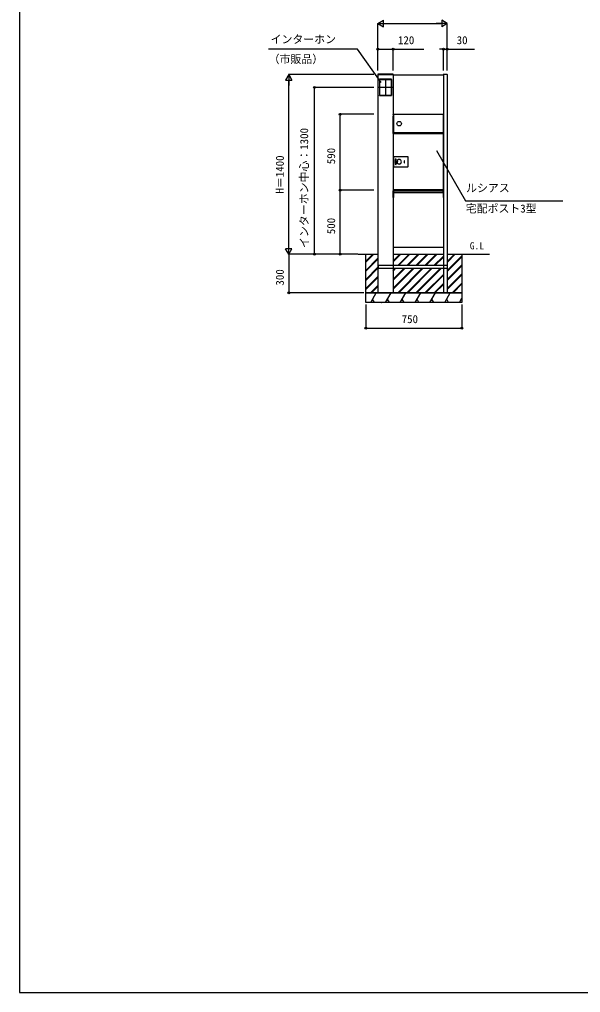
# Model space of a CAD drawing. Units: millimetres, scale not verified. Extents: x -4375 to 4375, y -6498 to 6471.
# Drawn here: x -4375 to 0, y -6498 to 1080 of the extents above; entities that cross this region are included whole.
import ezdxf
from ezdxf.enums import TextEntityAlignment as Align

# ---------------------------------------------------------------- set-up
doc = ezdxf.new("R2010")
doc.units = ezdxf.units.MM
doc.header["$LTSCALE"] = 30
for name, color, linetype in [('0-1_USER1', 3, 'Continuous'), ('0-2_YKK_A1', 4, 'Continuous'), ('0-3_YKK_D', 6, 'Continuous'), ('0-4_YKK_ZWAK', 7, 'Continuous')]:
    doc.layers.add(name, color=color, linetype=linetype)
doc.styles.add('ＭＳ ゴシック', font='')
doc.styles.get('ＭＳ ゴシック').set_extended_font_data('MS Gothic')

msp = doc.modelspace()

# ---------------------------------------------------------------- linework, layer by layer
at = {"layer": '0-2_YKK_A1'}
for p, q in [((-1460.5, 651.6), (-1580.5, 651.6)), ((-1580.5, 651.6), (-1580.5, -1048.4)), ((-1580, 651.6), (-1461, 651.6)), ((-1461.06, 653.6), (-1579.94, 653.6)), ((-1567.75, 614.29), (-1473.25, 614.29)), ((-1567.7, 613.09), (-1567.7, 490.09)), ((-1520.5, 615.59), (-1520.5, 487.59)), ((-1473.3, 613.09), (-1473.3, 490.09)), ((-1461, 651.6), (-1460, 651.6)), ((-1460.5, 651.6), (-1460.5, -1048.4)), ((-1460.5, 649.1), (-1069.5, 649.1)), ((-1460, 651.6), (-1460.07, 652.66)), ((-1070, 651.6), (-1069.94, 652.66)), ((-1069, 651.6), (-1070, 651.6)), ((-1039.5, 651.6), (-1069.5, 651.6)), ((-1069.5, 651.6), (-1069.5, -1048.4)), ((-1040, 651.6), (-1069, 651.6)), ((-1068.94, 653.6), (-1040.06, 653.6)), ((-1039.5, 651.6), (-1039.5, -1048.4)), ((-1465.3, 551.59), (-1575.7, 551.59)), ((-1567.75, 488.89), (-1473.25, 488.89)), ((-1460.5, 342.1), (-1069.5, 342.1)), ((-1460, 340.8), (-1460, 341.6)), ((-1459.99, 340.8), (-1460, 340.8)), ((-1460, 340), (-1460, 340.7)), ((-1460, 340), (-1460, 328.5)), ((-1459.5, 340.5), (-1459.41, 340.5)), ((-1459.41, 340.6), (-1459.41, 197.6)), ((-1458.61, 340.6), (-1459.41, 340.6)), ((-1459, 341.5), (-1459.2, 341.5)), ((-1459, 340.7), (-1459.2, 340.7)), ((-1459.2, 340.6), (-1459.2, 340.7)), ((-1459, 340.7), (-1459, 340.6)), ((-1458.61, 340.8), (-1458.61, 341.6)), ((-1458.61, 340.8), (-1458.61, 340.6)), ((-1070.8, 340.8), (-1070.8, 341.6)), ((-1070.5, 341.6), (-1070.8, 341.6)), ((-1070.8, 340.8), (-1070.8, 340.6)), ((-1070.5, 340.8), (-1070.8, 340.8)), ((-1070, 340.6), (-1070.8, 340.6)), ((-1070.5, 341.6), (-1070, 341.6)), ((-1070, 340.8), (-1070.5, 340.8)), ((-1070.01, 340.8), (-1070, 340.7)), ((-1070, 341.6), (-1070, 340.8)), ((-1070, 340.7), (-1070, 340.6)), ((-1460, 196.6), (-1460, 197.4)), ((-1460, 197.4), (-1459.2, 197.4)), ((-1459.2, 196.6), (-1460, 196.6)), ((-1459.5, 190.8), (-1460, 190.8)), ((-1459.2, 190.6), (-1460, 190.6)), ((-1460, 190.6), (-1460, -246.3)), ((-1459.5, 191.6), (-1459.2, 191.6)), ((-1459.5, 190.8), (-1459.2, 190.8)), ((-1458.61, 197.6), (-1459.41, 197.6)), ((-1459.2, 197.6), (-1459.2, 191.6)), ((-1459.2, 191.6), (-1070.8, 191.6)), ((-1459.2, 190.8), (-1459.2, 191.6)), ((-1459.2, 190.8), (-1459.2, 190.6)), ((-1458.61, 197.4), (-1458.61, 197.6)), ((-1458.61, 197.4), (-1458.61, 196.6)), ((-1070.8, 196.6), (-1458.61, 196.6)), ((-1454.3, 191.6), (-1454.3, 196.6)), ((-1079.2, 196.6), (-1079.2, 191.6)), ((-1070.8, 197.4), (-1070.8, 197.6)), ((-1070.8, 197.4), (-1070.8, 196.6)), ((-1070.5, 197.4), (-1070.8, 197.4)), ((-1070.5, 196.6), (-1070.8, 196.6)), ((-1070.8, 196.6), (-1070.8, 191.6)), ((-1070.8, 190.8), (-1070.8, 191.6)), ((-1070.5, 191.6), (-1070.8, 191.6)), ((-1070.8, 190.8), (-1070.8, 190.6)), ((-1070.5, 190.8), (-1070.8, 190.8)), ((-1070, 190.6), (-1070.8, 190.6)), ((-1070.5, 197.4), (-1070, 197.4)), ((-1070.5, 191.6), (-1070, 191.6)), ((-1070, 190.8), (-1070.5, 190.8)), ((-1070, 191.6), (-1070, 190.8)), ((-1457, -67.81), (-1457, 12.21)), ((-1455.01, 14.2), (-1347.99, 14.2)), ((-1346, 12.21), (-1346, -67.81)), ((-1347.99, -69.8), (-1455.01, -69.8)), ((-1439.02, -6.6), (-1445.81, -8.3)), ((-1445.81, -47.3), (-1439.02, -49)), ((-1445.21, -10.72), (-1441.24, -9.73)), ((-1441.24, -45.87), (-1445.21, -44.88)), ((-1414.99, -45.29), (-1414.5, -45.3)), ((-1376.5, -20.05), (-1376.5, -35.55)), ((-1371.5, -27.8), (-1376.5, -27.8)), ((-1372, -19.55), (-1376, -19.55)), ((-1376, -36.05), (-1372, -36.05)), ((-1371.5, -35.55), (-1371.5, -20.05)), ((-1460.5, -253.4), (-1069.5, -253.4)), ((-1459.2, -246.3), (-1460, -246.3)), ((-1459.5, -247.3), (-1460, -247.3)), ((-1459.5, -246.5), (-1459.2, -246.5)), ((-1459.5, -247.3), (-1459.2, -247.3)), ((-1459.2, -246.5), (-1459.2, -246.3)), ((-1459.2, -246.5), (-1459.2, -247.3)), ((-1070.8, -247.3), (-1459.2, -247.3)), ((-1459.2, -247.3), (-1459.2, -248.4)), ((-1459.2, -248.4), (-1458.4, -248.4)), ((-1071.5, -253.9), (-1458.5, -253.9)), ((-1458.5, -268.9), (-1458.5, -253.9)), ((-1071.5, -268.9), (-1458.5, -268.9)), ((-1458.4, -248.4), (-1448.9, -248.4)), ((-1448.3, -248.4), (-1448.9, -248.4)), ((-1448.4, -247.9), (-1448.4, -247.3)), ((-1448.3, -247.6), (-1448.4, -247.6)), ((-1448.3, -247.6), (-1448.3, -247.3)), ((-1448.3, -248.4), (-1448.3, -247.6)), ((-1079.2, -248.4), (-1448.3, -248.4)), ((-1079.2, -247.3), (-1079.2, -247.6)), ((-1079.2, -247.6), (-1079.2, -248.4)), ((-1079.1, -247.6), (-1079.2, -247.6)), ((-1078.6, -248.4), (-1079.2, -248.4)), ((-1079.1, -247.9), (-1079.1, -247.3)), ((-1071.6, -248.4), (-1078.6, -248.4)), ((-1071.5, -268.9), (-1071.5, -253.9)), ((-1070.8, -246.5), (-1070.8, -246.3)), ((-1070.8, -246.5), (-1070.8, -247.3)), ((-1070.5, -246.5), (-1070.8, -246.5)), ((-1070.5, -247.3), (-1070.8, -247.3)), ((-1070.5, -246.5), (-1070, -246.5)), ((-1070, -247.3), (-1070.5, -247.3)), ((-1070, -246.5), (-1070, -247.3)), ((-1735, -748.4), (-1580.5, -748.4)), ((-1675, -803.15), (-1620.25, -748.4)), ((-1675, -806.78), (-1616.62, -748.4)), ((-1675, -810.4), (-1613, -748.4)), ((-1460.5, -693.4), (-1069.5, -693.4)), ((-1460.5, -800.79), (-1408.12, -748.4)), ((-1460.5, -804.41), (-1404.49, -748.4)), ((-1460.5, -808.04), (-1400.87, -748.4)), ((-1460.5, -748.4), (-1069.5, -748.4)), ((-1425.9, -836.9), (-1337.4, -748.4)), ((-1422.28, -836.9), (-1333.78, -748.4)), ((-1418.65, -836.9), (-1330.15, -748.4)), ((-1355.19, -836.9), (-1266.69, -748.4)), ((-1351.57, -836.9), (-1263.07, -748.4)), ((-1347.94, -836.9), (-1259.44, -748.4)), ((-1284.48, -836.9), (-1195.98, -748.4)), ((-1280.86, -836.9), (-1192.36, -748.4)), ((-1277.23, -836.9), (-1188.73, -748.4)), ((-1213.77, -836.9), (-1125.27, -748.4)), ((-1210.15, -836.9), (-1121.65, -748.4)), ((-1206.52, -836.9), (-1118.02, -748.4)), ((-1039.5, -748.4), (-709.03, -748.4)), ((-1039.5, -804.05), (-983.85, -748.4)), ((-1039.5, -807.67), (-980.23, -748.4)), ((-1039.5, -811.3), (-976.6, -748.4)), ((-1675, -873.86), (-1580.5, -779.36)), ((-1675, -877.49), (-1580.5, -782.99)), ((-1675, -881.11), (-1580.5, -786.61)), ((-1143.06, -836.9), (-1069.5, -763.34)), ((-1139.44, -836.9), (-1069.5, -766.96)), ((-1135.81, -836.9), (-1069.5, -770.59)), ((-1039.5, -874.76), (-925, -760.26)), ((-1039.5, -878.39), (-925, -763.88)), ((-1039.5, -882.01), (-925, -767.51)), ((-1039.5, -945.47), (-925, -830.97)), ((-1675, -944.57), (-1580.5, -850.07)), ((-1675, -948.2), (-1580.5, -853.7)), ((-1675, -951.82), (-1580.5, -857.32)), ((-1040.7, -836.9), (-1578.7, -836.9)), ((-1578.7, -836.9), (-1578.7, -859.9)), ((-1040.7, -859.9), (-1578.7, -859.9)), ((-1460.5, -871.5), (-1448.9, -859.9)), ((-1460.5, -942.21), (-1378.19, -859.9)), ((-1460.5, -1012.92), (-1307.48, -859.9)), ((-1460.5, -875.12), (-1445.28, -859.9)), ((-1460.5, -945.83), (-1374.57, -859.9)), ((-1460.5, -1016.54), (-1303.86, -859.9)), ((-1460.5, -878.75), (-1441.65, -859.9)), ((-1460.5, -949.46), (-1370.94, -859.9)), ((-1460.5, -1020.17), (-1300.23, -859.9)), ((-1425.27, -1048.4), (-1236.77, -859.9)), ((-1421.65, -1048.4), (-1233.15, -859.9)), ((-1418.02, -1048.4), (-1229.52, -859.9)), ((-1354.56, -1048.4), (-1166.06, -859.9)), ((-1350.94, -1048.4), (-1162.44, -859.9)), ((-1347.31, -1048.4), (-1158.81, -859.9)), ((-1283.85, -1048.4), (-1095.35, -859.9)), ((-1280.23, -1048.4), (-1091.73, -859.9)), ((-1276.6, -1048.4), (-1088.1, -859.9)), ((-1213.14, -1048.4), (-1069.5, -904.76)), ((-1209.52, -1048.4), (-1069.5, -908.39)), ((-1072.35, -836.9), (-1069.5, -834.05)), ((-1040.7, -836.9), (-1040.7, -859.9)), ((-1039.5, -949.1), (-925, -834.6)), ((-1039.5, -952.72), (-925, -838.22)), ((-1039.5, -1016.18), (-925, -901.68)), ((-1039.5, -1019.81), (-925, -905.31)), ((-1039.5, -1023.43), (-925, -908.93)), ((-1675, -1015.28), (-1580.5, -920.79)), ((-1675, -1018.91), (-1580.5, -924.41)), ((-1675, -1022.53), (-1580.5, -928.04)), ((-1205.89, -1048.4), (-1069.5, -912.01)), ((-1142.43, -1048.4), (-1069.5, -975.47)), ((-1138.8, -1048.4), (-1069.5, -979.1)), ((-1135.18, -1048.4), (-1069.5, -982.72)), ((-1001.01, -1048.4), (-925, -972.39)), ((-997.38, -1048.4), (-925, -976.02)), ((-993.76, -1048.4), (-925, -979.64)), ((-1637.4, -1048.4), (-1580.5, -991.5)), ((-1636.38, -1123.4), (-1593.08, -1048.4)), ((-1633.78, -1048.4), (-1580.5, -995.12)), ((-1630.15, -1048.4), (-1580.5, -998.75)), ((-1593.94, -1048.4), (-1593.51, -1049.15)), ((-1460.5, -1048.4), (-1580.5, -1048.4)), ((-1520.91, -1123.4), (-1477.61, -1048.4)), ((-1478.47, -1048.4), (-1478.04, -1049.15)), ((-1405.44, -1123.4), (-1362.14, -1048.4)), ((-1363, -1048.4), (-1362.57, -1049.15)), ((-1289.97, -1123.4), (-1246.67, -1048.4)), ((-1247.53, -1048.4), (-1247.1, -1049.15)), ((-1174.5, -1123.4), (-1131.2, -1048.4)), ((-1132.06, -1048.4), (-1131.63, -1049.15)), ((-1071.72, -1048.4), (-1069.5, -1046.18)), ((-1039.5, -1048.4), (-1069.5, -1048.4)), ((-1059.03, -1123.4), (-1015.73, -1048.4)), ((-1016.59, -1048.4), (-1016.16, -1049.15)), ((-930.3, -1048.4), (-925, -1043.1)), ((-926.67, -1048.4), (-925, -1046.73)), ((-1666.24, -1123.17), (-1666.11, -1123.4)), ((-1606.24, -1123.17), (-1621.24, -1097.19)), ((-1550.77, -1123.17), (-1550.64, -1123.4)), ((-1490.77, -1123.17), (-1505.77, -1097.19)), ((-1435.3, -1123.17), (-1435.17, -1123.4)), ((-1375.3, -1123.17), (-1390.3, -1097.19)), ((-1319.83, -1123.17), (-1319.7, -1123.4)), ((-1259.83, -1123.17), (-1274.83, -1097.19)), ((-1204.36, -1123.17), (-1204.23, -1123.4)), ((-1144.36, -1123.17), (-1159.36, -1097.19)), ((-1088.89, -1123.17), (-1088.76, -1123.4)), ((-1028.89, -1123.17), (-1043.89, -1097.19)), ((-973.42, -1123.17), (-973.29, -1123.4)), ((-943.56, -1123.4), (-925, -1091.26)), ((-925, -1103.12), (-928.42, -1097.19))]:
    msp.add_line(p, q, dxfattribs=at)
for points in [[(-1580.94, 652.66), (-1581, 651.6), (-1580, 651.6)], [(-1568, 613.09), (-1566.5, 613.09), (-1566.5, 490.09), (-1568, 490.09)], [(-1567.75, 614.6), (-1567.75, 613.09), (-1473.25, 613.09), (-1473.25, 614.6)], [(-1473, 613.09), (-1474.5, 613.09), (-1474.5, 490.09), (-1473, 490.09)], [(-1039.07, 652.66), (-1039, 651.6), (-1040, 651.6)], [(-1567.75, 488.59), (-1567.75, 490.09), (-1473.25, 490.09), (-1473.25, 488.59)], [(-1460, 341.6), (-1459, 341.6), (-1458.61, 341.6), (-1070.8, 341.6)], [(-1459.41, 326.5), (-1460, 326.5), (-1460, 328.5)], [(-1459.41, 197.6), (-1460, 197.6), (-1460, 326.5)], [(-1458.61, 341.5), (-1459, 341.5), (-1459, 340.7)], [(-1070, 340.6), (-1070, 197.6), (-1070.8, 197.6)], [(-1460, 190.8), (-1460, 191.6), (-1459.5, 191.6)], [(-1070, 190.6), (-1070, -246.3), (-1070.8, -246.3)], [(-1070, 197.4), (-1070, 196.6), (-1070.5, 196.6)], [(-1420.33, -44.08), (-1418.32, -44.84), (-1414.98, -45.26)], [(-1414.98, -10.34), (-1418.32, -10.76), (-1420.22, -11.48)], [(-1460, -247.3), (-1460, -246.5), (-1459.5, -246.5)], [(-1070.8, -247.3), (-1070.8, -248.4), (-1071.6, -248.4)], [(-1039.5, -748.4), (-925, -748.4), (-925, -1048.4), (-1675, -1048.4), (-1675, -748.4), (-1580.5, -748.4)]]:
    msp.add_lwpolyline(points, dxfattribs=at)
for points in [[(-1568, 488.59), (-1473, 488.59), (-1473, 614.59), (-1568, 614.59)], [(-1460.5, -305.4), (-1460.5, -253.4), (-1458.5, -253.4), (-1458.5, -305.4)], [(-1069.5, -305.4), (-1069.5, -253.4), (-1071.5, -253.4), (-1071.5, -305.4)], [(-1675, -1048.4), (-925, -1048.4), (-925, -1123.4), (-1675, -1123.4)]]:
    msp.add_lwpolyline(points, close=True, dxfattribs=at)
msp.add_circle((-1414.5, 269.1), 17.5, dxfattribs=at)
for centre, radius, start, end in [((-1579.94, 652.6), 1, 90, 176.5), ((-1461.06, 652.6), 1, 3.5, 90), ((-1068.94, 652.6), 1, 90, 176.5), ((-1040.06, 652.6), 1, 3.5, 90), ((-1459.2, 340.7), 0.8, 90, 180), ((-1459.5, 340), 0.5, 90, 180), ((-1458, 328.5), 2, 180, 224.99409), ((-1455.01, 12.21), 1.99, 89.92772, 180.07228), ((-1347.99, 12.21), 1.99, 359.92772, 90.07228), ((-1455.01, -67.81), 1.99, 179.92772, 270.07228), ((-1445.51, -9.51), 1.25, 104, 180), ((-1445.51, -9.51), 1.25, 180, 284), ((-1445.51, -46.09), 1.25, 76, 180), ((-1445.51, -46.09), 1.25, 180, 256), ((-1414.5, -27.8), 31.75, 146.31167, 180), ((-1414.5, -27.8), 31.75, 180, 213.68833), ((-1414.5, -27.8), 29.25, 141.02124, 180), ((-1414.5, -27.8), 29.25, 180, 218.97876), ((-1441.17, -10.02), 0.3, 326.31167, 104), ((-1441.17, -45.58), 0.3, 256, 33.68833), ((-1438.6, -8.3), 1.75, 0, 104), ((-1438.6, -47.3), 1.75, 256, 0), ((-1438.6, -8.3), 1.75, 321.02124, 0), ((-1438.6, -47.3), 1.75, 0, 38.97876), ((-1414.5, -27.8), 17.65, 0, 180), ((-1414.5, -27.8), 17.65, 180, 0), ((-1414.5, -27.8), 17.5, 90, 255.45427), ((-1414.48, -27.8), 17.3, 91.877, 268.123), ((-1426.5, -27.8), 1.75, 90, 270), ((-1426.5, -27.8), 1.75, 270, 90), ((-1414.5, -27.8), 17.5, 270, 90), ((-1376, -20.05), 0.5, 90, 180), ((-1376, -35.55), 0.5, 180, 270), ((-1372, -20.05), 0.5, 0, 90), ((-1372, -35.55), 0.5, 270, 0), ((-1347.99, -67.81), 1.99, 269.92772, 0.07228), ((-1448.9, -247.9), 0.5, 270, 0), ((-1078.6, -247.9), 0.5, 180, 270)]:
    msp.add_arc(centre, radius, start, end, dxfattribs=at)
at = {"layer": '0-3_YKK_D'}
for p, q in [((-1580.5, 1049.1), (-1537.2, 1074.1)), ((-1537.2, 1024.1), (-1537.2, 1074.1)), ((-1039.5, 1049.1), (-1082.8, 1074.1)), ((-1082.8, 1074.1), (-1082.8, 1024.1)), ((-1580.5, 682.6), (-1580.5, 1050.1)), ((-1580.5, 1049.1), (-1537.2, 1024.1)), ((-1580.5, 1049.1), (-1493.9, 1049.1)), ((-1530.5, 1049.1), (-1089.5, 1049.1)), ((-1039.5, 1049.1), (-1126.1, 1049.1)), ((-1039.5, 1049.1), (-1082.8, 1024.1)), ((-1039.5, 683.6), (-1039.5, 1050.1)), ((-1580.5, 682.6), (-1580.5, 850.1)), ((-1460.5, 682.6), (-1460.5, 850.1)), ((-1069.5, 849.1), (-1099.5, 849.1)), ((-1069.5, 682.6), (-1069.5, 850.1)), ((-1069.5, 849.1), (-1039.5, 849.1)), ((-1039.5, 682.6), (-1039.5, 850.1)), ((-1039.5, 849.1), (-826.49, 849.1)), ((-2275, 651.6), (-2300, 608.3)), ((-2300, 608.3), (-2250, 608.3)), ((-1611.5, 651.6), (-2276, 651.6)), ((-2275, 651.6), (-2250, 608.3)), ((-2275, 651.6), (-2275, 565)), ((-2275, -698.4), (-2275, 601.6)), ((-1611.5, 551.59), (-2076, 551.59)), ((-2075, -748.4), (-2075, 551.59)), ((-1611.5, 341.6), (-1876, 341.6)), ((-1875, -248.4), (-1875, 341.6)), ((-1611.5, -248.4), (-1876, -248.4)), ((-1611.5, -248.4), (-1876, -248.4)), ((-1875, -748.4), (-1875, -248.4)), ((-2275, -748.4), (-2275, -661.8)), ((-2275, -748.4), (-2300, -705.1)), ((-2250, -705.1), (-2300, -705.1)), ((-1736, -748.4), (-2276, -748.4)), ((-1736, -748.4), (-2276, -748.4)), ((-2275, -748.4), (-2250, -705.1)), ((-2275, -748.4), (-2275, -1048.4)), ((-1736, -748.4), (-2076, -748.4)), ((-1736, -748.4), (-1876, -748.4)), ((-1690, -1048.4), (-2276, -1048.4)), ((-1675, -1138.4), (-1675, -1324.4)), ((-925, -1138.4), (-925, -1324.4)), ((-1675, -1323.4), (-925, -1323.4))]:
    msp.add_line(p, q, dxfattribs=at)
for points in [[(-1555.87, 588.31), (-1738.48, 849.1), (-1791.05, 849.1), (-2432.84, 849.1)], [(-1580.5, 849.1), (-1460.5, 849.1), (-1222.43, 849.1)], [(-1123.73, 60.24), (-897.24, -332.06), (-868.3, -332.06), (-138.3, -332.06)]]:
    msp.add_lwpolyline(points, dxfattribs=at)
for centre in [(-1580.5, 849.1), (-1460.5, 849.1), (-1069.5, 849.1), (-1039.5, 849.1), (-2075, 551.59), (-1875, 341.6), (-1875, -248.4), (-1875, -248.4), (-2075, -748.4), (-1875, -748.4), (-2275, -1048.4), (-1675, -1323.4), (-925, -1323.4)]:
    msp.add_circle(centre, 7.5, dxfattribs=at)
at = {"layer": '0-4_YKK_ZWAK'}
msp.add_line((-4375, 6251.6), (-4375, -6498.4), dxfattribs=at)
msp.add_lwpolyline([(-4375, -6498.4), (4375, -6498.4), (4375, 6251.6)], dxfattribs=at)

# ---------------------------------------------------------------- texts
at = {"layer": '0-1_USER1', "style": 'ＭＳ ゴシック'}
msp.add_text('G.L', height=54.99, dxfattribs=at).set_placement((-863.84, -726.4), align=Align.BOTTOM_LEFT)
at = {"layer": '0-3_YKK_D', "style": 'ＭＳ ゴシック'}
for s, p in [('インターホン', (-2416.82, 875.87)), ('120', (-1423.54, 869.1)), ('30', (-965.78, 869.1)), ('（市販品）', (-2431.79, 721.16)), ('ルシアス', (-892.49, -282.22)), ('宅配ポスト3型', (-895.39, -442.23)), ('750', (-1394.66, -1303.4))]:
    msp.add_text(s, height=62.32, dxfattribs=at).set_placement(p, align=Align.BOTTOM_LEFT)
for s, p in [('インターホン中心：1300', (-2105.14, -699.44)), ('H＝1400', (-2295, -275.63)), ('590', (-1895, -47.09)), ('500', (-1895, -592.09)), ('300', (-2295, -992.09))]:
    msp.add_text(s, height=62.32, rotation=90, dxfattribs=at).set_placement(p, align=Align.BOTTOM_LEFT)

doc.saveas('drawing.dxf')
